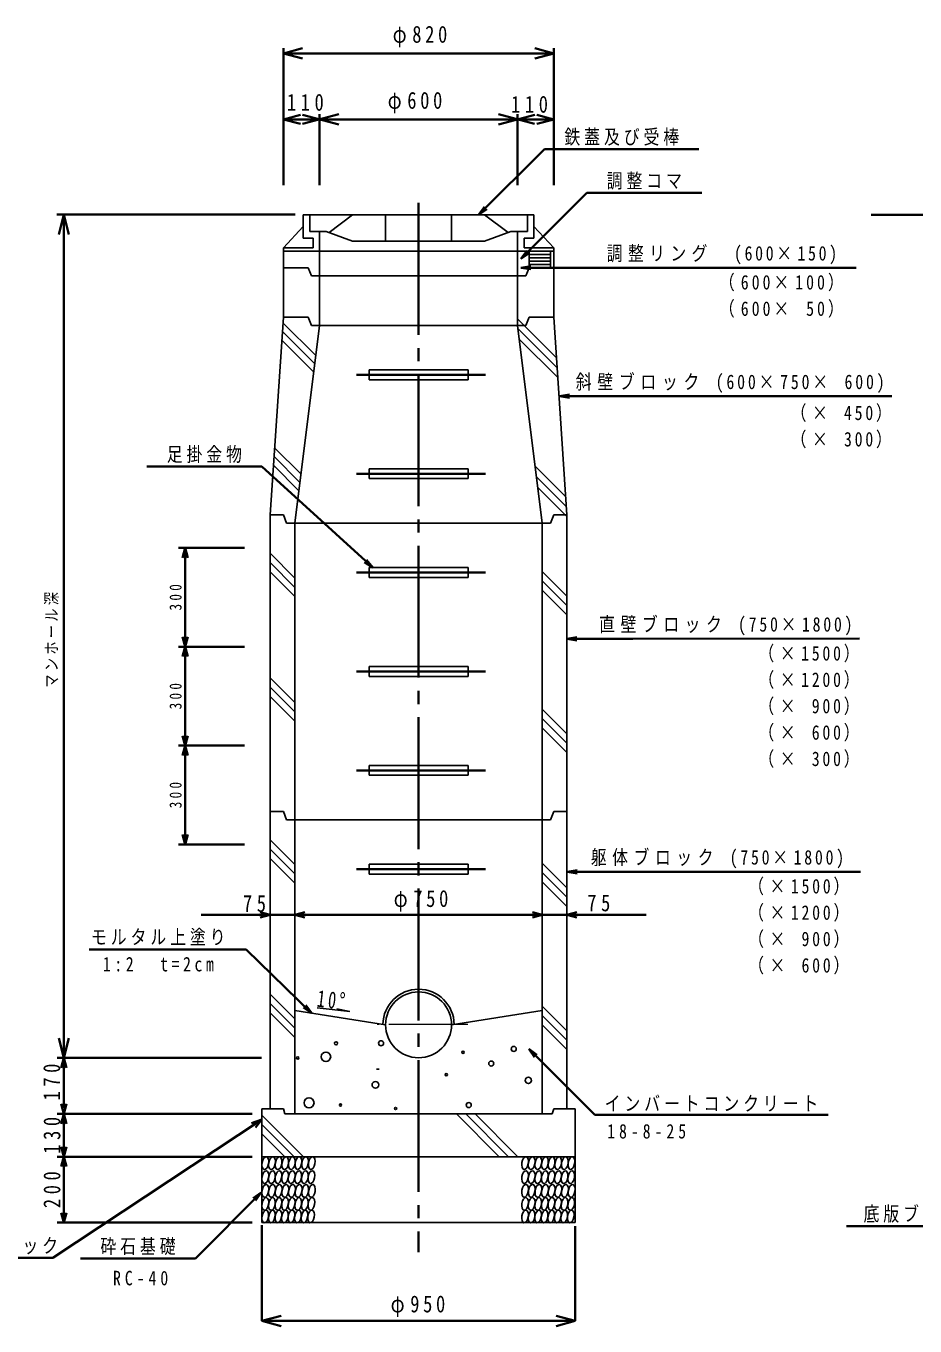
# Model space of a CAD drawing. Units: millimetres on the paper, scale 1:20. Extents: x 20 to 821, y 20 to 574.
# Drawn here: x 159.3 to 294.1, y 139.5 to 336.7 of the extents above; entities that cross this region are included whole.
import ezdxf

# ---------------------------------------------------------------- set-up
doc = ezdxf.new("R2010")
doc.units = ezdxf.units.MM
doc.linetypes.add('LONG_DASHED_DOTTED', pattern=[15.25, 12, -1.5, 0.25, -1.5])
doc.linetypes.add('USER1', pattern=[26, 20, -2, 2, -2])
for name, color, linetype, lineweight in [('中心線', 8, 'USER1', 35), ('寸法線・引出線', 7, 'Continuous', 35), ('構造図', 7, 'Continuous', 25)]:
    doc.layers.add(name, color=color, linetype=linetype, lineweight=lineweight)
doc.styles.add('ＭＳ ゴシック', font='')
doc.styles.get('ＭＳ ゴシック').set_extended_font_data('MS Gothic')

msp = doc.modelspace()

# ---------------------------------------------------------------- linework, layer by layer
at = {"layer": '中心線'}
for p, q in [((218.851, 309.885), (218.851, 150.753)), ((228.994, 283.823), (209.436, 283.823)), ((228.994, 268.823), (209.436, 268.823)), ((228.994, 253.823), (209.436, 253.823)), ((228.994, 238.823), (209.436, 238.823)), ((228.994, 223.823), (209.436, 223.823)), ((228.994, 208.823), (209.436, 208.823))]:
    msp.add_line(p, q, dxfattribs=at)
at = {"layer": '中心線', "linetype": 'LONG_DASHED_DOTTED', "lineweight": 13}
msp.add_line((226.329, 185.257), (211.294, 185.257), dxfattribs=at)
at = {"layer": '寸法線・引出線'}
for p, q in [((198.351, 332.573), (201.249, 333.349)), ((198.351, 333.349), (198.351, 312.573)), ((239.351, 332.573), (236.453, 333.349)), ((239.351, 312.573), (239.351, 333.349)), ((239.351, 332.573), (198.351, 332.573)), ((198.351, 332.573), (201.249, 331.796)), ((239.351, 332.573), (236.453, 331.796)), ((198.351, 322.573), (200.935, 323.265)), ((239.351, 322.573), (198.351, 322.573)), ((198.351, 322.573), (200.929, 321.882)), ((201.247, 323.271), (206.749, 321.796)), ((201.248, 321.875), (206.749, 323.349)), ((203.851, 312.573), (203.851, 323.349)), ((230.953, 321.796), (236.46, 323.272)), ((230.954, 323.349), (236.45, 321.876)), ((233.851, 312.573), (233.851, 323.349)), ((239.351, 322.573), (236.76, 323.267)), ((239.351, 322.573), (236.765, 321.88)), ((227.957, 308.073), (237.957, 318.073)), ((237.957, 318.073), (261.357, 318.073)), ((234.377, 301.408), (244.377, 311.408)), ((244.377, 311.408), (261.777, 311.408)), ((200.151, 308.117), (164.034, 308.117)), ((165.082, 308.117), (164.332, 305.117)), ((165.082, 308.117), (165.082, 172.573)), ((165.832, 305.117), (165.082, 308.117)), ((228.84, 309.31), (227.957, 308.073)), ((227.957, 308.073), (229.194, 308.957)), ((326.731, 308.073), (287.47, 308.073)), ((235.261, 302.645), (234.377, 301.408)), ((234.377, 301.408), (235.614, 302.291)), ((235.879, 300.323), (234.379, 300.073)), ((234.379, 300.073), (285.179, 300.073)), ((234.379, 300.073), (235.879, 299.823)), ((241.721, 280.823), (240.221, 280.573)), ((240.221, 280.573), (290.599, 280.573)), ((240.221, 280.573), (241.721, 280.323)), ((195.075, 269.933), (177.675, 269.933)), ((211.919, 254.573), (195.075, 269.933)), ((192.449, 257.573), (182.449, 257.573)), ((183.449, 257.573), (183.049, 256.073)), ((183.449, 257.573), (183.449, 212.573)), ((183.849, 256.073), (183.449, 257.573)), ((210.642, 255.399), (211.919, 254.573)), ((211.919, 254.573), (210.979, 255.768)), ((192.449, 242.573), (182.449, 242.573)), ((183.849, 241.073), (183.049, 244.073)), ((183.849, 244.073), (183.049, 241.073)), ((242.83, 244.037), (241.33, 243.787)), ((241.33, 243.787), (251.33, 243.787)), ((241.33, 243.787), (242.83, 243.537)), ((251.33, 243.787), (285.689, 243.823)), ((183.849, 226.073), (183.049, 229.073)), ((183.849, 229.073), (183.049, 226.073)), ((192.449, 227.573), (182.449, 227.573)), ((183.049, 214.073), (183.449, 212.573)), ((183.449, 212.573), (183.849, 214.073)), ((192.449, 212.573), (182.449, 212.573)), ((242.889, 208.698), (241.389, 208.448)), ((241.389, 208.448), (285.829, 208.448)), ((241.389, 208.448), (242.889, 208.198)), ((253.38, 201.907), (185.879, 201.907)), ((196.351, 201.907), (194.851, 202.307)), ((194.851, 201.507), (196.351, 201.907)), ((201.601, 202.307), (200.101, 201.907)), ((200.101, 201.907), (201.601, 201.507)), ((237.601, 201.907), (236.101, 202.307)), ((236.101, 201.507), (237.601, 201.907)), ((242.851, 202.307), (241.351, 201.907)), ((241.351, 201.907), (242.851, 201.507)), ((192.729, 196.659), (168.923, 196.659)), ((202.635, 186.999), (192.729, 196.659)), ((202.657, 186.979), (201.419, 187.863)), ((201.773, 188.216), (202.657, 186.979)), ((164.332, 183.223), (165.082, 180.223)), ((165.082, 180.223), (165.832, 183.223)), ((235.559, 181.562), (245.559, 171.562)), ((236.796, 180.678), (235.559, 181.562)), ((235.559, 181.562), (236.443, 180.325)), ((195.022, 180.223), (164.082, 180.223)), ((164.682, 178.723), (165.082, 180.223)), ((165.082, 180.223), (165.482, 178.723)), ((193.637, 171.723), (164.082, 171.723)), ((165.482, 170.223), (164.682, 173.223)), ((165.482, 173.223), (164.682, 170.223)), ((165.082, 171.723), (165.082, 155.223)), ((245.559, 171.562), (280.959, 171.562)), ((195.113, 170.85), (163.414, 149.881)), ((193.543, 170.292), (195.113, 170.85)), ((195.113, 170.85), (194.115, 169.664)), ((165.482, 163.723), (164.682, 166.723)), ((165.482, 166.723), (164.682, 163.723)), ((193.637, 165.223), (164.082, 165.223)), ((195.012, 159.799), (185.012, 149.799)), ((195.012, 159.799), (193.774, 158.916)), ((194.128, 158.562), (195.012, 159.799)), ((164.682, 156.723), (165.082, 155.223)), ((165.082, 155.223), (165.482, 156.723)), ((193.637, 155.223), (164.082, 155.223)), ((195.101, 154.856), (195.101, 140.315)), ((242.602, 140.315), (242.601, 154.658)), ((304.528, 154.703), (283.751, 154.703)), ((163.414, 149.881), (144.239, 149.881)), ((185.012, 149.799), (167.612, 149.799)), ((242.601, 140.315), (195.101, 140.315)), ((195.102, 140.315), (198, 141.092)), ((195.102, 140.315), (198, 139.539)), ((242.602, 140.315), (239.704, 141.092)), ((242.602, 140.315), (239.704, 139.539))]:
    msp.add_line(p, q, dxfattribs=at)
at = {"layer": '構造図'}
for p, q in [((236.351, 308.073), (201.351, 308.073)), ((201.351, 304.573), (201.351, 308.073)), ((202.351, 305.573), (202.351, 308.073)), ((208.851, 308.073), (205.287, 305.409)), ((213.851, 304.073), (213.851, 308.073)), ((223.851, 304.073), (223.851, 308.073)), ((228.851, 308.073), (232.415, 305.409)), ((235.351, 305.573), (235.351, 308.073)), ((236.351, 304.573), (236.351, 308.073)), ((201.351, 306.323), (198.351, 303.073)), ((236.351, 306.323), (239.351, 303.073)), ((202.851, 304.573), (201.351, 304.573)), ((202.351, 305.573), (204.851, 305.573)), ((202.851, 303.073), (202.851, 304.573)), ((203.851, 291.323), (203.851, 305.573)), ((208.851, 304.073), (204.851, 305.573)), ((228.851, 304.073), (208.851, 304.073)), ((232.851, 305.573), (228.851, 304.073)), ((235.351, 305.573), (232.851, 305.573)), ((233.851, 291.323), (233.851, 305.573)), ((234.851, 303.073), (234.851, 304.573)), ((236.351, 304.573), (234.851, 304.573)), ((202.851, 303.073), (198.351, 303.073)), ((198.351, 292.573), (198.351, 303.073)), ((239.351, 302.573), (198.351, 302.573)), ((239.351, 303.073), (234.851, 303.073)), ((235.601, 300.073), (235.601, 302.573)), ((238.851, 302.073), (235.601, 302.073)), ((238.851, 300.073), (238.851, 302.573)), ((239.351, 292.573), (239.351, 303.073)), ((198.351, 300.073), (202.101, 300.073)), ((202.601, 298.823), (202.101, 300.073)), ((235.601, 300.073), (235.101, 298.823)), ((238.851, 301.573), (235.601, 301.573)), ((238.851, 301.073), (235.601, 301.073)), ((238.851, 300.573), (235.601, 300.573)), ((239.351, 300.073), (235.601, 300.073)), ((235.101, 298.823), (202.601, 298.823)), ((198.351, 292.573), (196.351, 262.573)), ((198.351, 292.573), (202.101, 292.573)), ((202.601, 291.323), (202.101, 292.573)), ((239.761, 286.421), (233.851, 292.331)), ((235.601, 292.573), (235.101, 291.323)), ((239.351, 292.573), (235.601, 292.573)), ((239.351, 292.573), (241.351, 262.573)), ((203.12, 285.471), (198.205, 290.385)), ((203.277, 286.728), (198.294, 291.711)), ((203.851, 291.323), (200.101, 261.323)), ((235.101, 291.323), (202.601, 291.323)), ((233.851, 291.323), (237.601, 261.323)), ((239.862, 284.905), (233.851, 290.917)), ((202.963, 284.214), (198.117, 289.059)), ((239.963, 283.39), (234.111, 289.242)), ((211.351, 284.573), (211.351, 283.073)), ((226.351, 284.573), (211.351, 284.573)), ((226.351, 284.573), (226.351, 283.073)), ((226.351, 283.073), (211.351, 283.073)), ((201.031, 268.759), (197.03, 272.76)), ((200.874, 267.502), (196.942, 271.434)), ((200.717, 266.245), (196.854, 270.108)), ((226.351, 269.573), (211.351, 269.573)), ((211.351, 269.573), (211.351, 268.073)), ((226.351, 269.573), (226.351, 268.073)), ((241.169, 265.313), (236.522, 269.96)), ((241.27, 263.798), (236.724, 268.344)), ((226.351, 268.073), (211.351, 268.073)), ((241.371, 262.283), (236.926, 266.728)), ((196.351, 262.573), (198.351, 262.573)), ((196.351, 262.573), (196.351, 172.473)), ((198.851, 261.323), (198.351, 262.573)), ((239.351, 262.573), (238.851, 261.323)), ((241.351, 262.573), (239.351, 262.573)), ((241.351, 262.573), (241.351, 172.473)), ((238.851, 261.323), (198.851, 261.323)), ((200.101, 261.323), (200.101, 171.723)), ((237.601, 261.323), (237.601, 171.723)), ((200.101, 252.999), (196.351, 256.749)), ((200.101, 251.585), (196.351, 255.335)), ((226.351, 254.573), (211.351, 254.573)), ((211.351, 254.573), (211.351, 253.073)), ((226.351, 254.573), (226.351, 253.073)), ((200.101, 250.171), (196.351, 253.921)), ((226.351, 253.073), (211.351, 253.073)), ((241.351, 250.249), (237.601, 253.999)), ((241.351, 248.834), (237.601, 252.584)), ((241.351, 247.42), (237.601, 251.17)), ((226.351, 239.573), (211.351, 239.573)), ((211.351, 239.573), (211.351, 238.073)), ((226.351, 239.573), (226.351, 238.073)), ((200.101, 234.123), (196.351, 237.873)), ((226.351, 238.073), (211.351, 238.073)), ((200.101, 232.709), (196.351, 236.459)), ((200.101, 231.295), (196.351, 235.045)), ((241.351, 229.354), (237.601, 233.104)), ((241.351, 227.94), (237.601, 231.69)), ((241.351, 226.525), (237.601, 230.275)), ((226.351, 224.573), (211.351, 224.573)), ((211.351, 224.573), (211.351, 223.073)), ((226.351, 223.073), (211.351, 223.073)), ((226.351, 224.573), (226.351, 223.073)), ((196.351, 217.573), (198.351, 217.573)), ((198.851, 216.323), (198.351, 217.573)), ((239.351, 217.573), (238.851, 216.323)), ((241.351, 217.573), (239.351, 217.573)), ((238.851, 216.323), (198.851, 216.323)), ((200.101, 209.525), (196.351, 213.275)), ((200.101, 208.111), (196.351, 211.861)), ((200.101, 206.696), (196.351, 210.446)), ((226.351, 209.573), (211.351, 209.573)), ((211.351, 209.573), (211.351, 208.073)), ((226.351, 209.573), (226.351, 208.073)), ((241.351, 206.001), (237.601, 209.751)), ((226.351, 208.073), (211.351, 208.073)), ((241.351, 204.587), (237.601, 208.337)), ((241.351, 203.172), (237.601, 206.922)), ((200.101, 186.112), (196.351, 189.862)), ((200.101, 184.697), (196.351, 188.447)), ((213.851, 185.223), (200.101, 187.401)), ((203.465, 187.821), (208.444, 187.242)), ((208.444, 187.242), (206.485, 187.645)), ((223.851, 185.223), (237.601, 187.401)), ((241.351, 184.287), (237.601, 188.037)), ((200.101, 183.283), (196.351, 187.033)), ((241.351, 182.873), (237.601, 186.623)), ((241.351, 181.458), (237.601, 185.208)), ((212.903, 178.484), (212.457, 178.484)), ((195.101, 172.473), (195.101, 155.223)), ((195.101, 172.473), (198.351, 172.473)), ((198.351, 172.473), (198.601, 171.723)), ((198.601, 171.723), (239.101, 171.723)), ((231.045, 165.266), (224.588, 171.723)), ((232.459, 165.266), (226.003, 171.723)), ((233.873, 165.266), (227.417, 171.723)), ((239.351, 172.473), (239.101, 171.723)), ((242.601, 172.473), (239.351, 172.473)), ((242.601, 172.473), (242.601, 155.223)), ((201.373, 165.266), (195.101, 171.538)), ((199.959, 165.266), (195.101, 170.124)), ((198.545, 165.266), (195.101, 168.71)), ((242.601, 165.223), (195.101, 165.223)), ((242.601, 155.223), (195.101, 155.223))]:
    msp.add_line(p, q, dxfattribs=at)
for centre, radius in [((218.851, 185.223), 5), ((206.338, 182.422), 0.241), ((213.159, 182.422), 0.381), ((233.279, 181.57), 0.381), ((200.541, 180.206), 0.171), ((204.804, 180.376), 0.723), ((225.606, 181.058), 0.171), ((229.869, 179.353), 0.381), ((223.048, 177.648), 0.171), ((212.306, 176.113), 0.511), ((235.496, 176.798), 0.482), ((202.246, 173.388), 0.762), ((207.02, 173.047), 0.171), ((215.375, 172.535), 0.171), ((226.458, 173.047), 0.381)]:
    msp.add_circle(centre, radius, dxfattribs=at)
msp.add_arc((218.851, 185.223), 5.4, 0.67162, 179.32838, dxfattribs=at)
for centre, major_axis, ratio in [((195.62, 164.241), (0.171, 0.967), 0.5), ((196.625, 164.241), (0.171, 0.967), 0.5), ((197.629, 164.241), (0.171, 0.967), 0.5), ((198.634, 164.241), (0.171, 0.967), 0.5), ((199.639, 164.241), (0.171, 0.967), 0.5), ((200.643, 164.241), (0.171, 0.967), 0.5), ((201.648, 164.241), (0.171, 0.967), 0.5), ((202.653, 164.241), (0.171, 0.967), 0.5), ((234.998, 164.241), (0.171, 0.967), 0.5), ((236.002, 164.241), (0.171, 0.967), 0.5), ((237.007, 164.241), (0.171, 0.967), 0.5), ((238.012, 164.241), (0.171, 0.967), 0.5), ((239.016, 164.241), (0.171, 0.967), 0.5), ((240.021, 164.241), (0.171, 0.967), 0.5), ((241.026, 164.241), (0.171, 0.967), 0.5), ((242.03, 164.241), (0.171, 0.967), 0.5), ((195.617, 162.11), (0.17, 0.962), 0.499999), ((196.616, 162.11), (0.17, 0.962), 0.499999), ((197.615, 162.11), (0.17, 0.962), 0.499999), ((198.614, 162.11), (0.17, 0.962), 0.499999), ((199.613, 162.11), (0.17, 0.962), 0.499999), ((200.612, 162.11), (0.17, 0.962), 0.499999), ((201.611, 162.11), (0.17, 0.962), 0.499999), ((202.61, 162.11), (0.17, 0.962), 0.499999), ((234.995, 162.11), (0.17, 0.962), 0.499999), ((235.994, 162.11), (0.17, 0.962), 0.499999), ((236.993, 162.11), (0.17, 0.962), 0.499999), ((237.992, 162.11), (0.17, 0.962), 0.499999), ((238.991, 162.11), (0.17, 0.962), 0.499999), ((239.99, 162.11), (0.17, 0.962), 0.499999), ((240.989, 162.11), (0.17, 0.962), 0.499999), ((241.988, 162.11), (0.17, 0.962), 0.499999), ((195.622, 160.033), (0.171, 0.971), 0.5), ((196.631, 160.033), (0.171, 0.971), 0.5), ((197.64, 160.033), (0.171, 0.971), 0.5), ((198.649, 160.033), (0.171, 0.971), 0.5), ((199.657, 160.033), (0.171, 0.971), 0.5), ((200.666, 160.033), (0.171, 0.971), 0.5), ((201.675, 160.033), (0.171, 0.971), 0.5), ((202.684, 160.033), (0.171, 0.971), 0.5), ((235, 160.033), (0.171, 0.971), 0.5), ((236.009, 160.033), (0.171, 0.971), 0.5), ((237.017, 160.033), (0.171, 0.971), 0.5), ((238.026, 160.033), (0.171, 0.971), 0.5), ((239.035, 160.033), (0.171, 0.971), 0.5), ((240.044, 160.033), (0.171, 0.971), 0.5), ((241.053, 160.033), (0.171, 0.971), 0.5), ((242.062, 160.033), (0.171, 0.971), 0.5), ((195.617, 158.051), (0.17, 0.962), 0.499999), ((196.616, 158.051), (0.17, 0.962), 0.499999), ((197.615, 158.051), (0.17, 0.962), 0.499999), ((198.614, 158.051), (0.17, 0.962), 0.499999), ((199.613, 158.051), (0.17, 0.962), 0.499999), ((200.612, 158.051), (0.17, 0.962), 0.499999), ((201.611, 158.051), (0.17, 0.962), 0.499999), ((202.61, 158.051), (0.17, 0.962), 0.499999), ((234.995, 158.051), (0.17, 0.962), 0.499999), ((235.994, 158.051), (0.17, 0.962), 0.499999), ((236.993, 158.051), (0.17, 0.962), 0.499999), ((237.992, 158.051), (0.17, 0.962), 0.499999), ((238.991, 158.051), (0.17, 0.962), 0.499999), ((239.99, 158.051), (0.17, 0.962), 0.499999), ((240.989, 158.051), (0.17, 0.962), 0.499999), ((241.988, 158.051), (0.17, 0.962), 0.499999), ((195.617, 156.142), (0.168, 0.953), 0.500001), ((196.607, 156.142), (0.168, 0.953), 0.500001), ((197.596, 156.142), (0.168, 0.953), 0.500001), ((198.586, 156.142), (0.168, 0.953), 0.500001), ((199.576, 156.142), (0.168, 0.953), 0.500001), ((200.566, 156.142), (0.168, 0.953), 0.500001), ((201.555, 156.142), (0.168, 0.953), 0.500001), ((202.545, 156.142), (0.168, 0.953), 0.500001), ((234.995, 156.142), (0.168, 0.953), 0.500001), ((235.984, 156.142), (0.168, 0.953), 0.500001), ((236.974, 156.142), (0.168, 0.953), 0.500001), ((237.964, 156.142), (0.168, 0.953), 0.500001), ((238.954, 156.142), (0.168, 0.953), 0.500001), ((239.943, 156.142), (0.168, 0.953), 0.500001), ((240.933, 156.142), (0.168, 0.953), 0.500001), ((241.923, 156.142), (0.168, 0.953), 0.500001)]:
    msp.add_ellipse(centre, major_axis=major_axis, ratio=ratio, dxfattribs=at)

# ---------------------------------------------------------------- texts
at = {"layer": '寸法線・引出線', "attachment_point": 7, "style": 'ＭＳ ゴシック'}
for s, insert, char_height in [('\\T1.4;\\W0.8;φ820', (214.925, 333.497), 2.566), ('\\T1.5;\\W0.8;110', (198.892, 323.845), 2.566), ('\\T1.4;\\W0.8;φ600', (214.17, 323.481), 2.566), ('\\T1.5;\\W0.8;110', (232.88, 323.546), 2.566), ('\\T1.25;\\W0.8;鉄蓋及び受棒', (240.957, 318.573), 2.199), ('\\T1.25;\\W0.8;調整コマ', (247.377, 311.908), 2.199), ('\\T1.34;\\W0.8;調整リング\u3000(600×150)', (247.379, 300.573), 2.199), ('\\T1.38;\\W0.8;（600×100）', (264.388, 296.476), 2.199), ('\\T1.38;\\W0.8;（600×\\~50）', (264.388, 292.476), 2.199), ('\\T1.36;\\W0.8;斜壁ブロック\\~(600×750×\\~600)', (242.689, 281.073), 2.199), ('\\T1.35;\\W0.8;（×\\~450）', (275.26, 276.671), 2.199), ('\\T1.35;\\W0.8;（×\\~300）', (275.26, 272.671), 2.199), ('\\T1.25;\\W0.8;足掛金物', (180.675, 270.433), 2.199), ('\\T1.35;\\W0.8;直壁ブロック\\~(750×1800)', (246.23, 244.287), 2.199), ('\\T1.35;\\W0.8;（×1500）', (270.376, 240.191), 2.199), ('\\T1.35;\\W0.8;（×1200）', (270.376, 236.191), 2.199), ('\\T1.35;\\W0.8;（×\\~900）', (270.376, 232.191), 2.199), ('\\T1.35;\\W0.8;（×\\~600）', (270.376, 228.191), 2.199), ('\\T1.35;\\W0.8;（×\\~300）', (270.376, 224.191), 2.199), ('\\T1.35;\\W0.8;躯体ブロック\\~(750×1800)', (244.963, 208.948), 2.199), ('\\T1.35;\\W0.8;（×1500）', (268.822, 204.868), 2.199), ('\\T1.4;\\W0.8;φ750', (215.08, 202.407), 2.566), ('\\T1.5;\\W0.8;\\~\\~\\~\\~\\~75', (181.755, 202.317), 2.566), ('\\T1.5;\\W0.8;75\\~\\~\\~\\~\\~', (244.428, 202.407), 2.566), ('\\T1.35;\\W0.8;（×1200）', (268.822, 200.868), 2.199), ('\\T1.25;\\W0.8;モルタル上塗り', (169.192, 197.292), 2.199), ('\\T1.35;\\W0.8;（×\\~900）', (268.822, 196.868), 2.199), ('\\T1.45;\\W0.8;1:2\u3000t=2cm', (170.992, 193.292), 2.199), ('\\T1.35;\\W0.8;（×\\~600）', (268.822, 192.868), 2.199), ('\\T1.25;\\W0.8;インバートコンクリート', (247.059, 172.062), 2.199), ('\\T1.5;\\W0.8;18-8-25', (247.447, 167.947), 2.199), ('\\T1.25;\\W0.8;底版ブロック', (286.311, 155.203), 2.199), ('\\T1.25;\\W0.8;底版ブロック', (146.799, 150.381), 2.199), ('\\T1.25;\\W0.8;砕石基礎', (170.612, 150.299), 2.199), ('\\T1.5;\\W0.8;RC-40', (172.519, 145.675), 2.199), ('\\T1.4;\\W0.8;φ950', (214.617, 140.91), 2.566)]:
    msp.add_mtext(s, dxfattribs=dict(at, insert=insert, char_height=char_height))
for s, insert, char_height, rotation in [('\\T1.25;\\W0.8;マンホール深', (164.319, 236.371), 1.833, 90), ('\\T1.5;\\W0.8;300', (182.949, 248.073), 1.833, 90), ('\\T1.5;\\W0.8;300', (182.949, 233.073), 1.833, 90), ('\\T1.5;\\W0.8;300', (182.949, 218.073), 1.833, 90), ('\\T1.36;\\W0.7;10°', (203.341, 187.947), 2.566, 353.363), ('\\T1.5;\\W0.8;170', (164.55, 173.751), 2.566, 90), ('\\T1.5;\\W0.8;130', (164.582, 165.673), 2.566, 90), ('\\T1.5;\\W0.8;200', (164.582, 157.423), 2.566, 90)]:
    msp.add_mtext(s, dxfattribs=dict(at, insert=insert, char_height=char_height, rotation=rotation))

doc.saveas('drawing.dxf')
